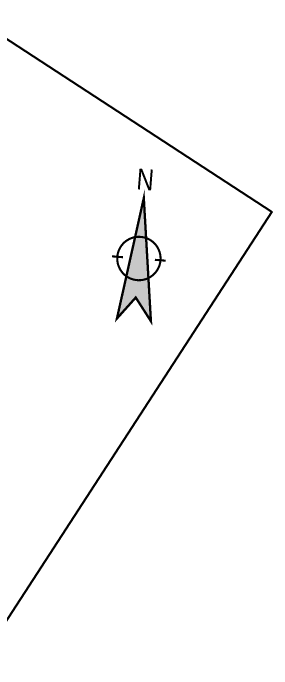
# Model space of a CAD drawing. Header units: millimetres. Extents: x 156921 to 159642, y 477538 to 479586.
# Drawn here: x 157938.8 to 157960.2, y 479141.9 to 479196 of the extents above; entities that cross this region are included whole.
import ezdxf
from ezdxf.enums import TextEntityAlignment as Align

# ---------------------------------------------------------------- set-up
doc = ezdxf.new("R2010")
doc.units = ezdxf.units.MM
doc.header["$MEASUREMENT"] = 0
doc.layers.add('--방위', color=7, linetype='Continuous')
doc.layers.add('0_defpoints', color=123, linetype='Continuous', plot=False)
doc.styles.add('TB_TEXT', font='BAREUNDOTUMPRO1.TTF')

# ---------------------------------------------------------------- blocks, each defined once
blk = doc.blocks.new('방위')
at = {"layer": '--방위'}
blk.add_hatch(color=7, dxfattribs=at).paths.add_polyline_path([(0, -5.716), (-0.978, -7), (0, 0), (0.978, -7)])
at = {"layer": '--방위', "color": 6, "const_width": 0.135}
blk.add_lwpolyline([(0, -5.716), (-0.978, -7), (0, 0), (0.978, -7)], close=True, dxfattribs=at)
at = {"layer": '--방위', "color": 1, "const_width": 0.12}
for points in [[(1.244, -3.474, 1.000024), (-1.244, -3.474)], [(1.244, -3.474, -1.000024), (-1.244, -3.474)]]:
    blk.add_lwpolyline(points, format="xyb", dxfattribs=at)
for points in [[(-1.544, -3.474), (-0.919, -3.474)], [(1.544, -3.474), (0.919, -3.474)]]:
    blk.add_lwpolyline(points, dxfattribs=at)
at = {"layer": '--방위', "color": 1, "style": 'TB_TEXT', "width": 0.85}
blk.add_text('N', height=1.2, rotation=0.0011, dxfattribs=at).set_placement((0, 1.068), align=Align.MIDDLE_CENTER)

msp = doc.modelspace()

# ---------------------------------------------------------------- linework, layer by layer
at = {"layer": '0_defpoints', "linetype": 'ByBlock', "lineweight": -3, "flags": 128}
msp.add_lwpolyline([(157851.264, 479250.577), (157960.201, 479179.636), (157935.645, 479141.927), (157826.708, 479212.869)], close=True, dxfattribs=at)

# ---------------------------------------------------------------- block references
at = {"linetype": 'ByBlock', "ltscale": 10, "xscale": 1.44, "yscale": 1.44, "zscale": 1.44, "rotation": 355.360624816802}
msp.add_blockref('방위', (157949.615, 479180.767), dxfattribs=at)

doc.saveas('drawing.dxf')
